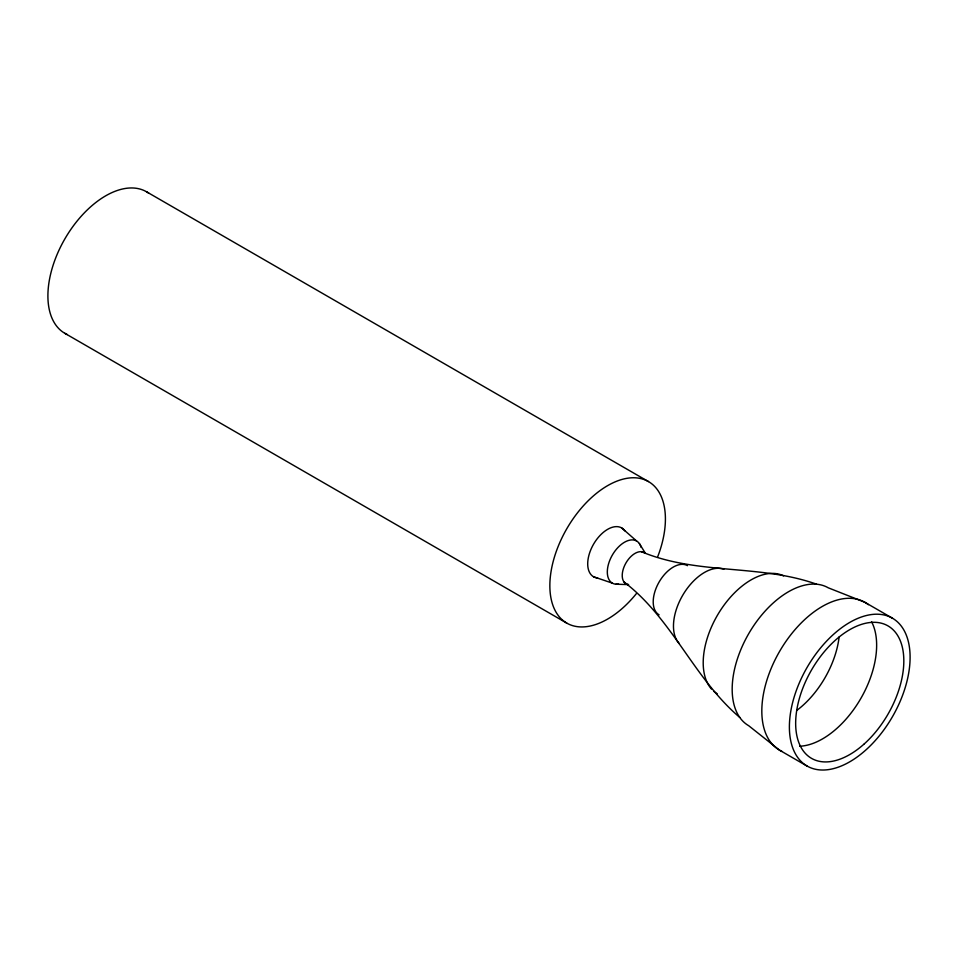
<?xml version="1.0" encoding="UTF-8"?>
<svg xmlns="http://www.w3.org/2000/svg" width="958" height="958" viewBox="0 0 958 958"><rect width="100%" height="100%" fill="white"/><g stroke="black" fill="none" stroke-linecap="round" stroke-linejoin="round"><path stroke-width="1.44" d="M615.898 584.224L628.616 584.608A18.058 10.43 -60 0 1 624.867 565.016A18.058 10.43 -60 0 1 644.027 552.503M816.611 584.212C759.874 563.963 697.304 575.183 641.393 551.688M593.541 576.74L612.342 583.135M892.425 618.197A85.358 49.289 -60 0 0 791.44 707.746A85.358 49.289 -60 0 0 865.361 750.425A85.358 49.289 -60 0 0 892.425 618.197L864.858 602.283L828.263 587.817A79.598 45.96 -60 0 0 748.665 633.765A79.598 45.96 -60 0 0 748.665 725.685L779.489 750.138L807.055 766.053M146.526 191.78L648.482 481.587M64.821 333.3L566.777 623.107M621.718 527.942L636.639 541.03M623.945 581.901C672.241 618.581 693.82 678.384 739.72 717.386M639.381 543.557L645.321 553.185M597.672 578.021A28.177 16.262 -60 0 1 593.541 544.216A28.177 16.262 -60 0 1 624.879 530.876M618.617 584.117A24.309 14.035 -60 0 1 612.88 554.155A24.309 14.035 -60 0 1 641.094 547.353M659.092 614.844A28.393 16.394 -60 0 1 659.092 582.057A28.393 16.394 -60 0 1 687.485 565.663M679.378 643.668A43.757 25.267 -60 0 1 683.114 594.595A43.757 25.267 -60 0 1 723.889 569.208M717.219 693.736A67.659 39.062 -60 0 1 713.65 691.185M711.507 689.077A67.659 39.062 -60 0 1 719.853 611.276A67.659 39.062 -60 0 1 783.596 575.866M782.027 751.431A85.358 49.289 -60 0 1 780.123 650.494A85.358 49.289 -60 0 1 868.403 604.702M871.564 621.718A76.484 44.164 -60 0 1 860.799 698.514A76.484 44.164 -60 0 1 799.679 746.222M839.124 636.974A70.844 40.907 -60 0 1 796.673 710.501M636.519 593.445A81.705 47.17 -60 0 1 550.73 596.774A81.705 47.17 -60 0 1 617.659 480.856A81.705 47.17 -60 0 1 657.667 556.814M67.252 334.546A81.705 47.17 -60 0 1 64.821 238.961A81.705 47.17 -60 0 1 148.825 193.265M863.733 744.366A76.484 44.164 -60 0 0 887.982 625.885A76.484 44.164 -60 0 0 797.499 706.118A76.484 44.164 -60 0 0 863.733 744.366"/></g></svg>
